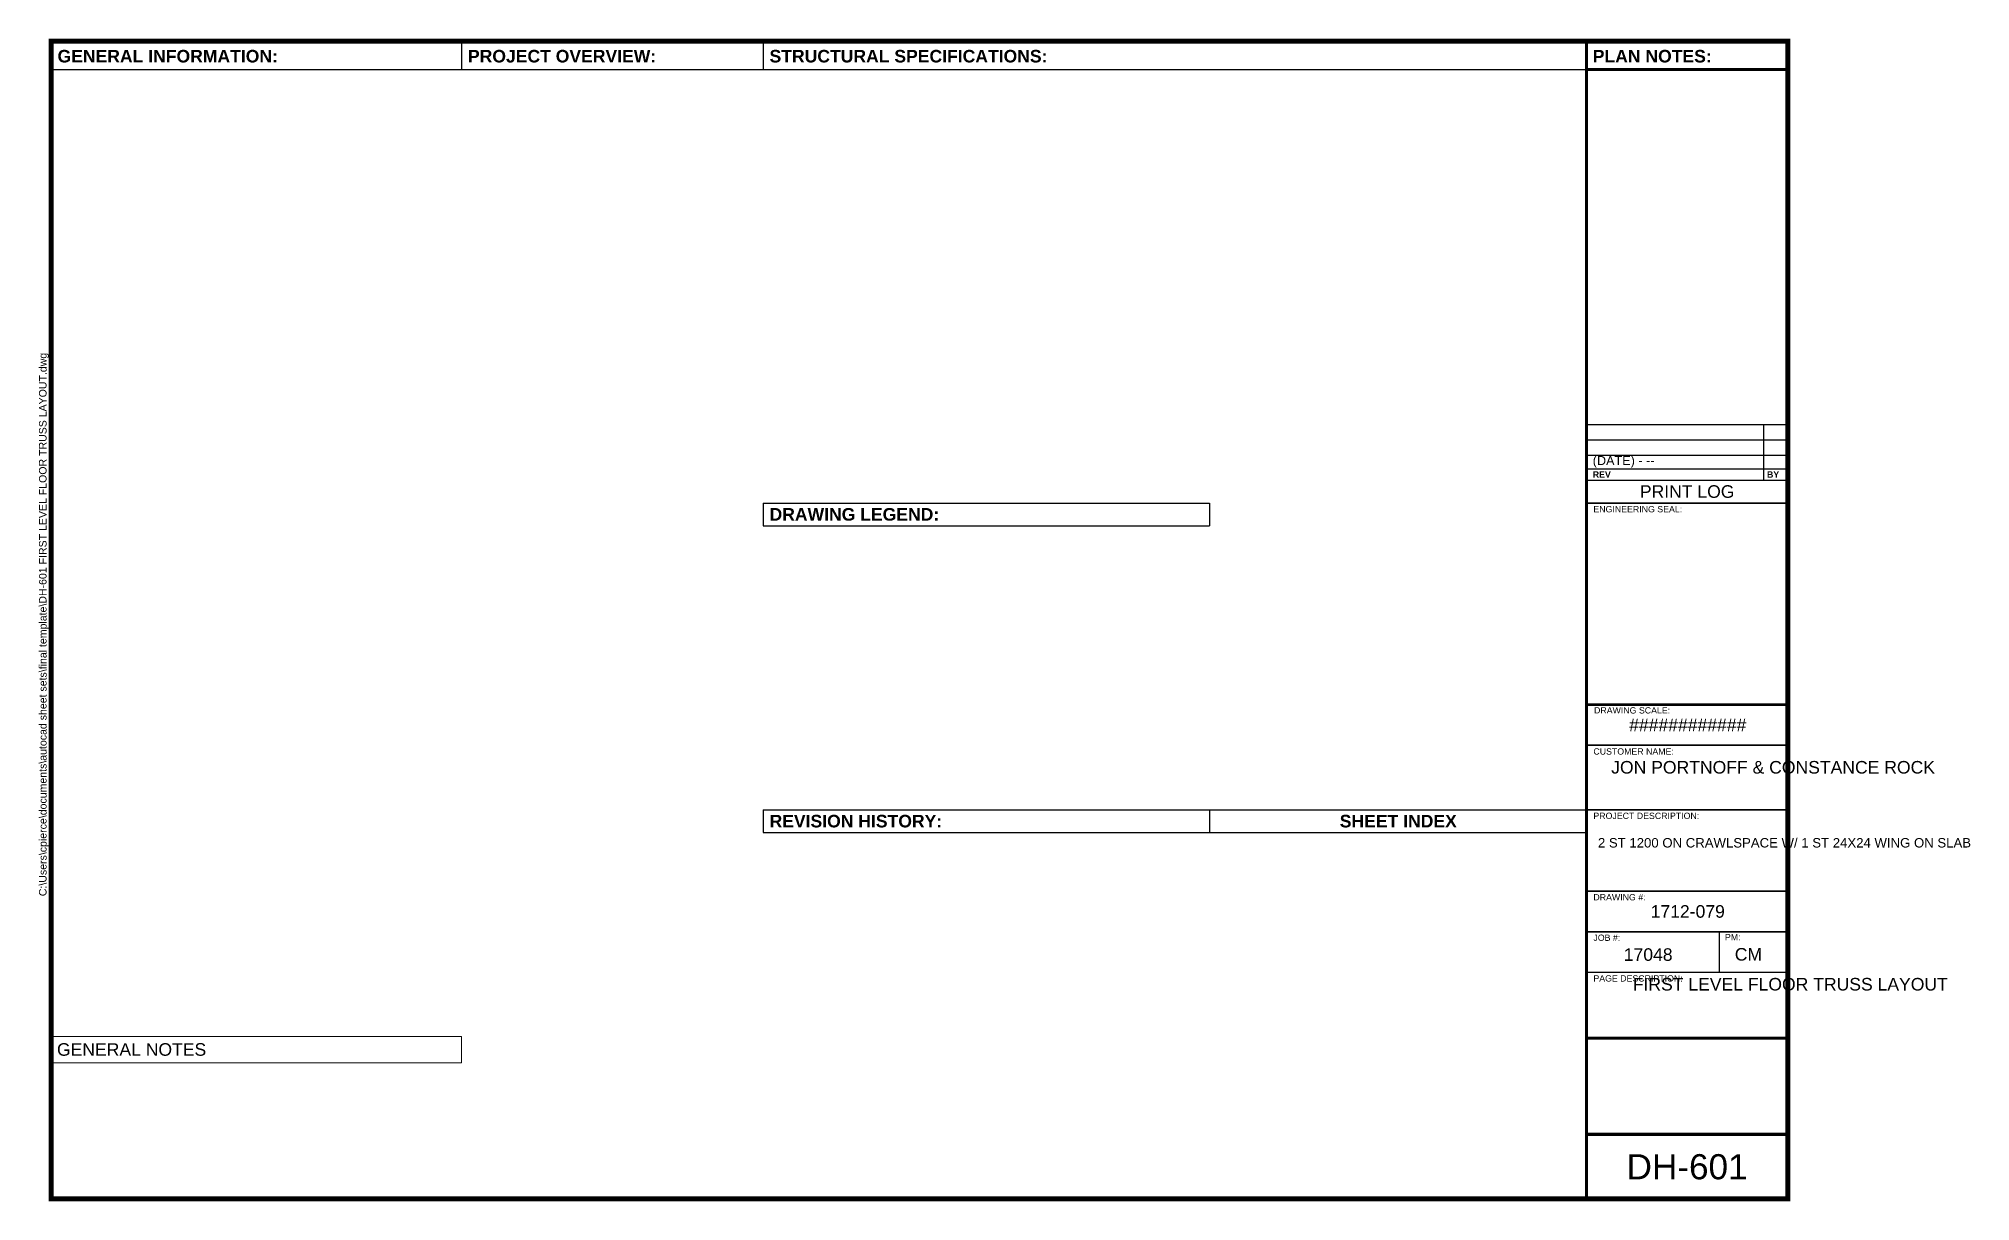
# Paper-space layout 'DH-601 FIRST LEVEL FLOOR TRUSS LAYOUT' of a CAD drawing. Header units: inches. Extents: x -0.3 to 38.1, y -0.1 to 23.
import ezdxf
from ezdxf.enums import TextEntityAlignment as Align

# ---------------------------------------------------------------- set-up
doc = ezdxf.new("R2010")
doc.units = ezdxf.units.IN
doc.header["$LTSCALE"] = 10
doc.header["$MEASUREMENT"] = 0
doc.layers.get('0').update_dxf_attribs({"linetype": 'CONTINUOUS'})
doc.layers.get('DefPoints').update_dxf_attribs({"linetype": 'CONTINUOUS'})
doc.layers.add('VIEWPORT', color=14, linetype='CONTINUOUS', plot=False)
doc.styles.get("Standard").update_dxf_attribs({"font": 'arial.ttf'})
doc.styles.add('style1', font='arial.ttf')
doc.styles.add('style2', font='arialbd.ttf')
picture_1 = doc.add_image_def('image1.jpg', size_in_pixel=(1114, 539))

# ---------------------------------------------------------------- blocks, each defined once
blk = doc.blocks.new('*T89')
at = {"color": 0, "linetype": 'ByBlock', "lineweight": -2, "transparency": 16777216}
for p, q in [((0, 0), (16.39, 0)), ((0, 0), (0, -0.453)), ((8.877, 0), (8.877, -0.453)), ((16.39, 0), (16.39, -0.453)), ((0, -0.453), (16.39, -0.453))]:
    blk.add_line(p, q, dxfattribs=at)
at = {"color": 0, "transparency": 16777216, "char_height": 0.25, "style": 'style2'}
for s, insert, width, attachment_point in [('REVISION HISTORY:', (0.125, -0.227), 8.62669, 4), ('SHEET INDEX', (12.633, -0.227), 7.39302, 5)]:
    blk.add_mtext(s, dxfattribs=dict(at, insert=insert, width=width, attachment_point=attachment_point))
blk = doc.blocks.new('*T90')
at = {"layer": 'DefPoints', "color": 8, "linetype": 'ByBlock', "lineweight": 0, "transparency": 16777216}
for p, q in [((0, 0), (8.176, 0)), ((0, 0), (0, -0.521)), ((8.176, 0), (8.176, -0.521)), ((0, -0.521), (8.176, -0.521))]:
    blk.add_line(p, q, dxfattribs=at)
at = {"color": 0, "transparency": 16777216, "insert": (0.125, -0.26), "char_height": 0.25, "width": 7.92557, "attachment_point": 4, "style": 'style1'}
blk.add_mtext('GENERAL NOTES', dxfattribs=at)
blk = doc.blocks.new('*T91')
at = {"color": 0, "linetype": 'ByBlock', "lineweight": -2, "transparency": 16777216}
for p, q in [((0, 0), (30.542, 0)), ((0, 0), (0, -0.528)), ((8.165, 0), (8.165, -0.528)), ((14.165, 0), (14.165, -0.528)), ((30.542, 0), (30.542, -0.528)), ((0, -0.528), (30.542, -0.528))]:
    blk.add_line(p, q, dxfattribs=at)
at = {"color": 0, "transparency": 16777216, "char_height": 0.25, "attachment_point": 4, "style": 'style2'}
for s, insert, width in [('GENERAL INFORMATION:', (0.125, -0.264), 7.91507), ('PROJECT OVERVIEW:', (8.29, -0.264), 5.75), ('STRUCTURAL SPECIFICATIONS:', (14.29, -0.264), 16.12678)]:
    blk.add_mtext(s, dxfattribs=dict(at, insert=insert, width=width))
blk = doc.blocks.new('*T92')
at = {"color": 0, "linetype": 'ByBlock', "lineweight": -2, "transparency": 16777216}
for p, q in [((0, 0), (4.005, 0)), ((0, 0), (0, -0.528)), ((4.005, 0), (4.005, -0.528)), ((0, -0.528), (4.005, -0.528))]:
    blk.add_line(p, q, dxfattribs=at)
at = {"color": 0, "transparency": 16777216, "insert": (0.125, -0.264), "char_height": 0.25, "width": 3.75549, "attachment_point": 4, "style": 'style2'}
blk.add_mtext('PLAN NOTES:', dxfattribs=at)
blk = doc.blocks.new('*T93')
at = {"color": 0, "linetype": 'ByBlock', "lineweight": -2, "transparency": 16777216}
for p, q in [((0, 0), (8.877, 0)), ((0, 0), (0, -0.453)), ((8.877, 0), (8.877, -0.453)), ((0, -0.453), (8.877, -0.453))]:
    blk.add_line(p, q, dxfattribs=at)
at = {"color": 0, "transparency": 16777216, "insert": (0.125, -0.227), "char_height": 0.25, "width": 8.62669, "attachment_point": 4, "style": 'style2'}
blk.add_mtext('DRAWING LEGEND:', dxfattribs=at)
blk = doc.blocks.new('*U88')
at = {"const_width": 0.1}
blk.add_lwpolyline([(-0.055, -0.05), (34.492, -0.05), (34.492, 22.982), (-0.055, 22.982)], close=True, dxfattribs=at)
blk.add_lwpolyline([(-0.055, 22.982), (30.487, 22.982), (30.487, -0.05), (-0.055, -0.05)], close=True)
blk.add_lwpolyline([(-0.055, 22.982), (30.487, 22.982), (30.487, -0.05), (-0.055, -0.05)], close=True)
for points, const_width in [([(30.487, 22.982), (30.487, -0.05)], 0.0625), ([(30.487, 9.701), (30.487, 22.982)], 0.0469), ([(30.463, 22.418), (34.492, 22.418)], 0.0625), ([(30.487, 13.793), (34.492, 13.793)], 0.0312), ([(34.505, 9.782), (30.5, 9.782)], 0.0501), ([(34.505, 8.974), (30.5, 8.974)], 0.0312), ([(30.5, 7.69), (34.505, 7.69)], 0.0312), ([(34.505, 6.073), (30.5, 6.073)], 0.0312), ([(30.5, 5.264), (34.505, 5.264)], 0.0312), ([(33.13, 5.264), (33.13, 4.456)], 0.0312), ([(30.5, 4.456), (34.505, 4.456)], 0.0312), ([(30.5, 3.145), (34.505, 3.145)], 0.0501), ([(30.487, 1.227), (34.492, 1.227)], 0.0501)]:
    blk.add_lwpolyline(points, dxfattribs=dict(const_width=const_width))
for name, p in [('*T91', (-0.055, 22.945)), ('*T92', (30.487, 22.945)), ('*T93', (14.11, 13.793)), ('*T89', (14.11, 7.69)), ('*T90', (-0.066, 3.18))]:
    blk.add_blockref(name, p)
at = {"style": 'style1'}
for s, p in [('ENGINEERING SEAL:', (30.625, 13.608)), ('DRAWING SCALE:', (30.638, 9.606)), ('CUSTOMER NAME:', (30.625, 8.788)), ('PROJECT DESCRIPTION:', (30.625, 7.508)), ('DRAWING #:', (30.625, 5.888)), ('JOB #:', (30.625, 5.083)), ('PM:', (33.242, 5.094)), ('PAGE DESCRIPTION:', (30.625, 4.273))]:
    blk.add_text(s, height=0.125, dxfattribs=at).set_placement(p)
for tag, p in [('SCALE', (32.502, 9.378)), ('DRAWINGNUMBER', (32.502, 5.668)), ('JOBNUMBER', (31.715, 4.81)), ('PM', (33.709, 4.815))]:
    blk.add_attdef(tag, text='', height=0.25, dxfattribs=at).set_placement(p, align=Align.MIDDLE_CENTER)
for tag, p, height in [('CUSTOMERNAME_001', (30.882, 8.407), 0.25), ('PROJDESC_001', (30.84, 6.94), 0.188), ('PAGEDESC_001', (30.744, 3.881), 0.25), ('PAGEDESC_002', (32.047, 3.465), 0.25)]:
    blk.add_attdef(tag, p, '', height=height, dxfattribs=at)
at = {"layer": 'VIEWPORT', "color": 0, "style": 'style1', "flags": 8}
blk.add_attdef('FNAME', (-0.148, 5.972), '', height=0.15, rotation=90, dxfattribs=at)
image = blk.add_image(picture_1, insert=(30.5, 1.25), size_in_units=(3.959, 1.915), dxfattribs=dict(fade=32))
image.dxf.flags = 15
blk = doc.blocks.new('*T82')
at = {"color": 0, "linetype": 'ByBlock', "lineweight": -2, "transparency": 16777216}
for p, q in [((0, 1.559), (4.005, 1.559)), ((0, 0), (0, 1.559)), ((3.528, 0.453), (3.528, 1.559)), ((4.005, 0), (4.005, 1.559)), ((0, 1.256), (4.005, 1.256)), ((0, 0.954), (4.005, 0.954)), ((0, 0.682), (4.005, 0.682)), ((0, 0.453), (4.005, 0.453)), ((0, 0), (4.005, 0))]:
    blk.add_line(p, q, dxfattribs=at)
at = {"color": 0, "transparency": 16777216, "attachment_point": 4}
for s, insert, char_height, width, style in [('(DATE) - --', (0.125, 0.818), 0.18, 3.27806, 'style1'), ('REV', (0.125, 0.568), 0.125, 3.27806, 'style2'), ('BY', (3.591, 0.568), 0.125, 0.35243, 'style2')]:
    blk.add_mtext(s, dxfattribs=dict(at, insert=insert, char_height=char_height, width=width, style=style))
at = {"color": 0, "transparency": 16777216, "insert": (2.003, 0.227), "char_height": 0.25, "width": 3.88049, "attachment_point": 5}
blk.add_mtext('PRINT LOG', dxfattribs=at)

psp = doc.layouts.new('DH-601 FIRST LEVEL FLOOR TRUSS LAYOUT')

# ---------------------------------------------------------------- block references
ref = psp.add_blockref('*U88', (0, 0))
ref.add_attrib('SCALE', '############', dxfattribs={"height": 0.25, "style": 'style1'}).set_placement((32.502, 9.378), align=Align.MIDDLE_CENTER)
ref.add_attrib('CUSTOMERNAME_001', 'JON PORTNOFF & CONSTANCE ROCK', (30.979, 8.411), dxfattribs={"height": 0.25, "style": 'style1'})
ref.add_attrib('PROJDESC_001', '2 ST 1200 ON CRAWLSPACE W/ 1 ST 24X24 WING ON SLAB', (30.715, 6.94), dxfattribs={"height": 0.1875, "style": 'style1'})
ref.add_attrib('DRAWINGNUMBER', '1712-079', dxfattribs={"height": 0.25, "style": 'style1'}).set_placement((32.502, 5.668), align=Align.MIDDLE_CENTER)
ref.add_attrib('JOBNUMBER', '17048', dxfattribs={"height": 0.25, "style": 'style1'}).set_placement((31.715, 4.81), align=Align.MIDDLE_CENTER)
ref.add_attrib('FNAME', 'C:\\Users\\cpierce\\documents\\autocad sheet sets\\final template\\DH-601 FIRST LEVEL FLOOR TRUSS LAYOUT.dwg', (-0.148, 5.972), dxfattribs={"layer": 'VIEWPORT', "color": 0, "height": 0.150206, "rotation": 90, "style": 'style1'})
ref.add_attrib('PM', 'CM', dxfattribs={"height": 0.25, "style": 'style1'}).set_placement((33.709, 4.815), align=Align.MIDDLE_CENTER)
ref.add_attrib('PAGEDESC_001', 'FIRST LEVEL FLOOR TRUSS LAYOUT', (31.408, 4.095), dxfattribs={"height": 0.25, "style": 'style1'})
ref.add_attrib('SH#', 'DH-601', dxfattribs={"height": 0.5, "style": 'style1'}).set_placement((32.489, 0.589), align=Align.MIDDLE_CENTER)
psp.add_blockref('*T82', (30.487, 13.793))

doc.saveas('drawing.dxf')
